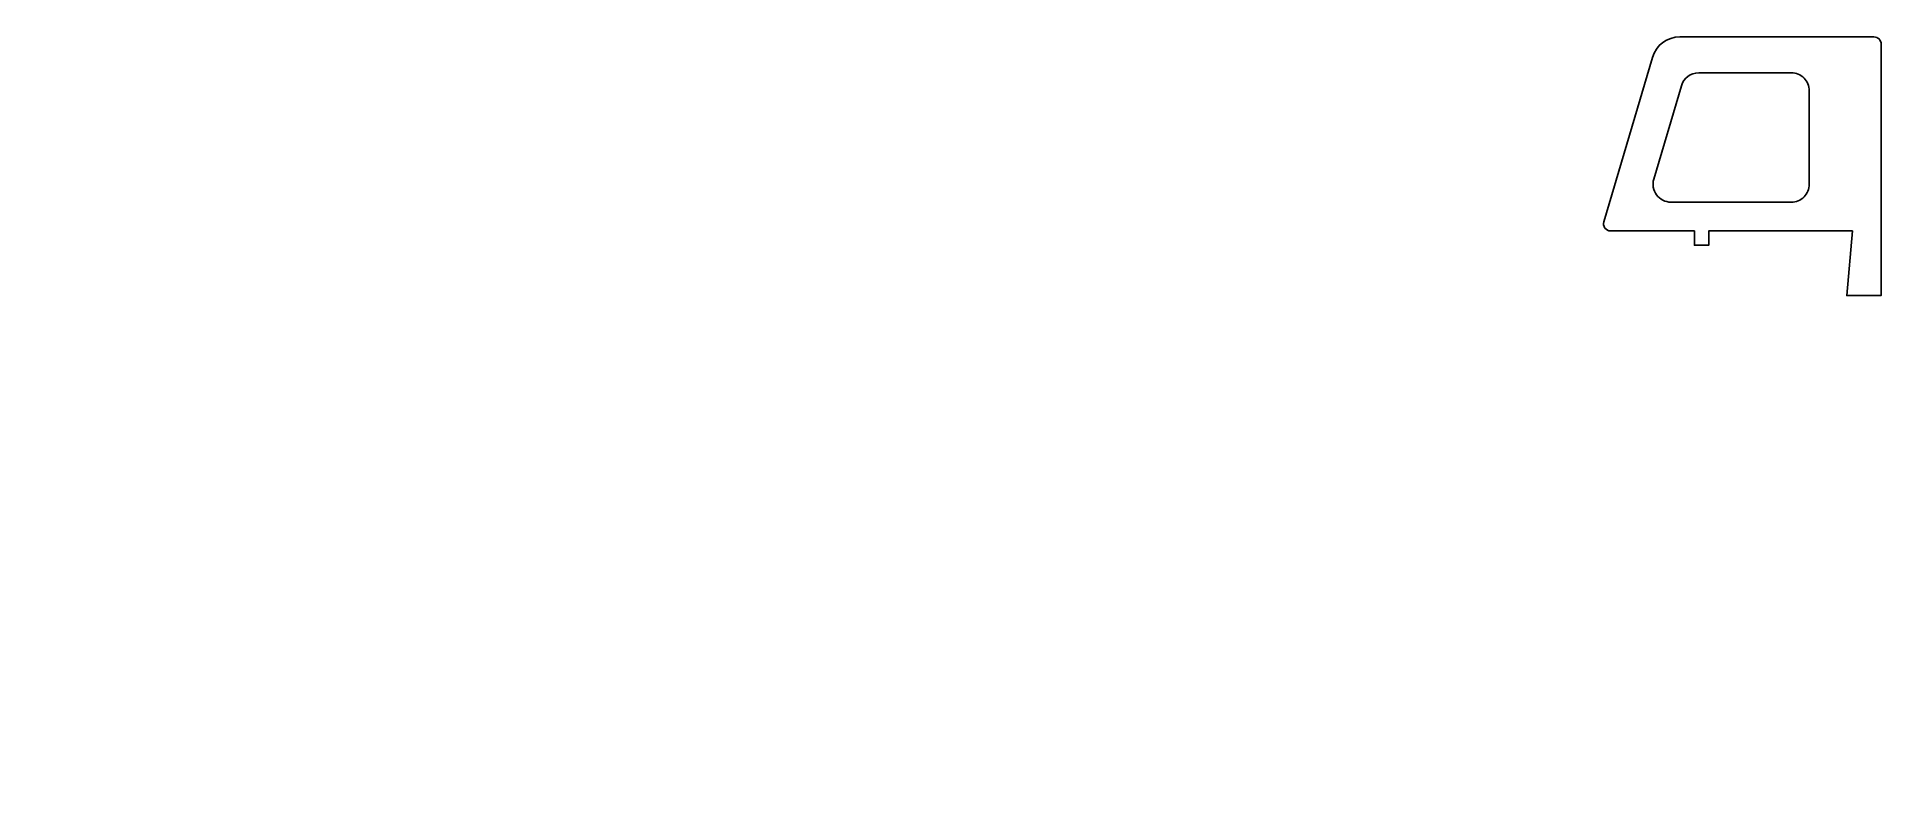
# Model space of a CAD drawing. Extents: x 140 to 397, y 129 to 234.
import ezdxf

# ---------------------------------------------------------------- set-up
doc = ezdxf.new("R2010")
doc.units = 0
doc.header["$LTSCALE"] = 15
doc.layers.get('0').update_dxf_attribs({"linetype": 'CONTINUOUS'})
doc.layers.add('ANA', color=220, linetype='CONTINUOUS')
doc.styles.add('ROMANT', font='romant.shx', dxfattribs={"oblique": 15, "height": 2.5})

msp = doc.modelspace()

# ---------------------------------------------------------------- linework, layer by layer
at = {"layer": 'ANA', "color": 0}
for points in [[(370.56, 206.77), (370.56, 204.77), (372.56, 204.77), (372.56, 206.77), (392.56, 206.77), (391.77, 197.77), (396.56, 197.77), (396.56, 232.77, 0.414214), (395.56, 233.77), (368.54, 233.77, 0.33215), (364.71, 230.91), (357.94, 208.05, 0.501332), (358.9, 206.77)], [(371.16, 228.77), (384.06, 228.77, -0.414214), (386.56, 226.27), (386.56, 213.27, -0.414214), (384.06, 210.77), (367.3, 210.77, -0.501332), (364.91, 213.98), (368.76, 226.98, -0.33215)]]:
    msp.add_lwpolyline(points, format="xyb", close=True, dxfattribs=at)

# ---------------------------------------------------------------- texts
at = {"color": 180, "char_height": 2.5, "style": 'ROMANT'}
for insert, attachment_point in [((139.82, 205.87), 4), ((143.12, 128.66), 6), ((170.64, 128.72), 4)]:
    msp.add_mtext('\\A1;', dxfattribs=dict(at, insert=insert, attachment_point=attachment_point))

doc.saveas('drawing.dxf')
